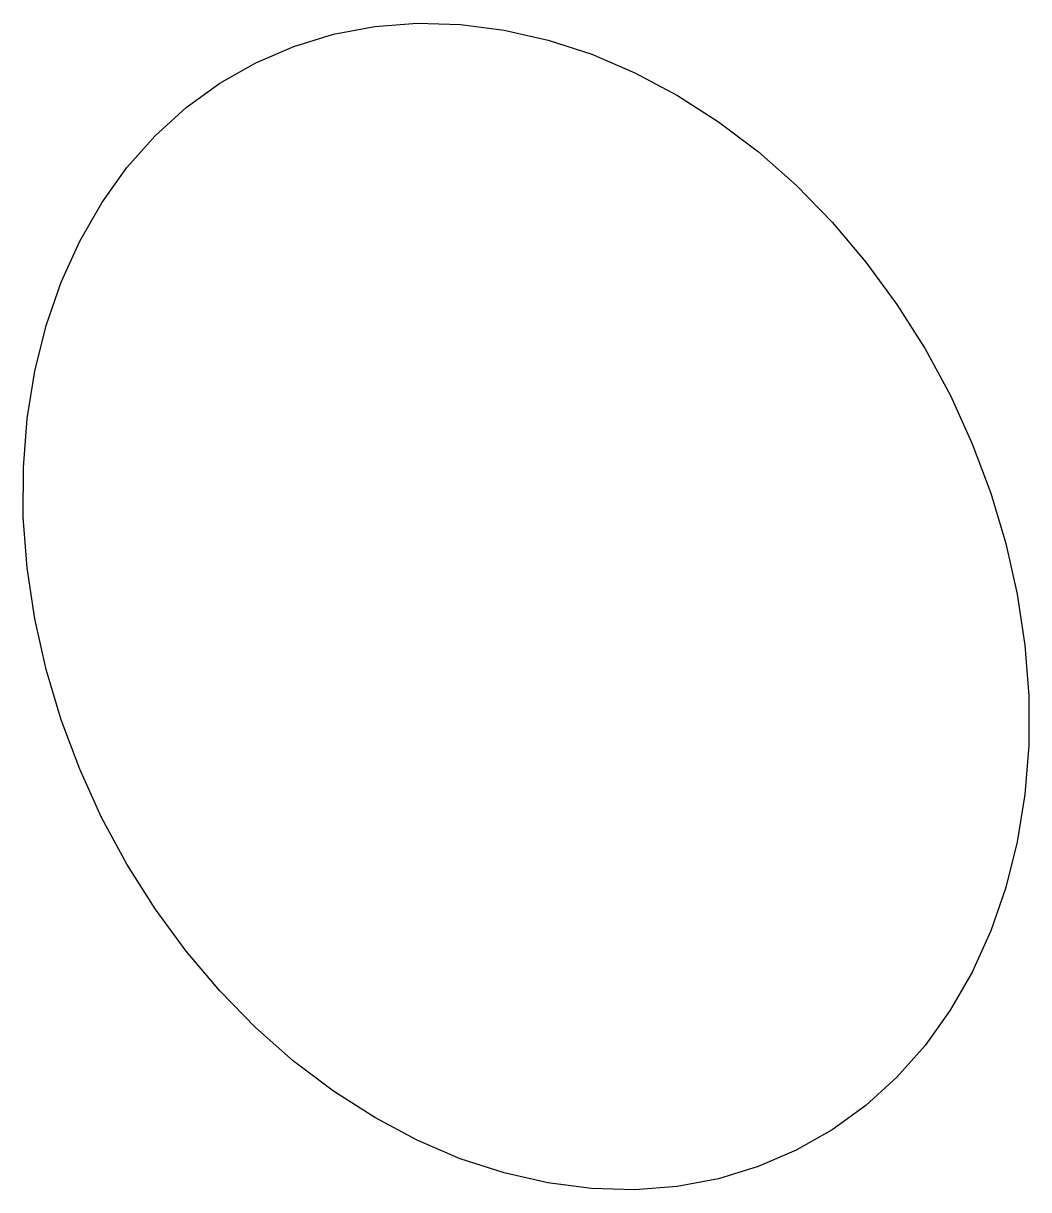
# Model space of a CAD drawing. Header units: metres. Extents: x -12209 to 21780, y -292849 to -276490.
# Drawn here: x -8646 to -8033, y -285936 to -285225 of the extents above; entities that cross this region are included whole.
import ezdxf

# ---------------------------------------------------------------- set-up
doc = ezdxf.new("R2010")
doc.units = ezdxf.units.M

msp = doc.modelspace()

# ---------------------------------------------------------------- linework, layer by layer
at = {"layer": 'LAYER'}
for p, q in [((-8456.43, -285232.07), (-8431.28, -285227.38)), ((-8456.43, -285232.07), (-8431.28, -285227.38)), ((-8431.28, -285227.38), (-8405.43, -285225.37)), ((-8431.28, -285227.38), (-8405.43, -285225.37)), ((-8405.43, -285225.37), (-8379.08, -285226.08)), ((-8405.43, -285225.37), (-8379.08, -285226.08)), ((-8379.08, -285226.08), (-8352.42, -285229.48)), ((-8379.08, -285226.08), (-8352.42, -285229.48)), ((-8480.69, -285239.42), (-8456.43, -285232.07)), ((-8480.69, -285239.42), (-8456.43, -285232.07)), ((-8352.42, -285229.48), (-8325.65, -285235.56)), ((-8352.42, -285229.48), (-8325.65, -285235.56)), ((-8325.65, -285235.56), (-8298.99, -285244.27)), ((-8325.65, -285235.56), (-8298.99, -285244.27)), ((-8503.86, -285249.36), (-8480.69, -285239.42)), ((-8503.86, -285249.36), (-8480.69, -285239.42)), ((-8525.79, -285261.83), (-8503.86, -285249.36)), ((-8525.79, -285261.83), (-8503.86, -285249.36)), ((-8503.86, -285249.36), (-8503.86, -285249.36)), ((-8503.86, -285249.36), (-8503.86, -285249.36)), ((-8298.99, -285244.27), (-8272.64, -285255.54)), ((-8298.99, -285244.27), (-8272.64, -285255.54)), ((-8272.64, -285255.54), (-8246.79, -285269.28)), ((-8272.64, -285255.54), (-8246.79, -285269.28)), ((-8546.29, -285276.73), (-8525.79, -285261.83)), ((-8546.29, -285276.73), (-8525.79, -285261.83)), ((-8246.79, -285269.28), (-8221.64, -285285.4)), ((-8246.79, -285269.28), (-8221.64, -285285.4)), ((-8565.21, -285293.95), (-8546.29, -285276.73)), ((-8565.21, -285293.95), (-8546.29, -285276.73)), ((-8221.64, -285285.4), (-8197.39, -285303.77)), ((-8221.64, -285285.4), (-8197.39, -285303.77)), ((-8582.42, -285313.34), (-8565.21, -285293.95)), ((-8582.42, -285313.34), (-8565.21, -285293.95)), ((-8197.39, -285303.77), (-8174.22, -285324.24)), ((-8197.39, -285303.77), (-8174.22, -285324.24)), ((-8597.77, -285334.78), (-8582.42, -285313.34)), ((-8597.77, -285334.78), (-8582.42, -285313.34)), ((-8174.22, -285324.24), (-8152.3, -285346.67)), ((-8174.22, -285324.24), (-8152.3, -285346.67)), ((-8611.15, -285358.09), (-8597.77, -285334.78)), ((-8611.15, -285358.09), (-8597.77, -285334.78)), ((-8152.3, -285346.67), (-8131.8, -285370.89)), ((-8152.3, -285346.67), (-8131.8, -285370.89)), ((-8622.47, -285383.09), (-8611.15, -285358.09)), ((-8622.47, -285383.09), (-8611.15, -285358.09)), ((-8131.8, -285370.89), (-8112.87, -285396.7)), ((-8131.8, -285370.89), (-8112.87, -285396.7)), ((-8631.62, -285409.6), (-8622.47, -285383.09)), ((-8631.62, -285409.6), (-8622.47, -285383.09)), ((-8112.87, -285396.7), (-8095.67, -285423.91)), ((-8112.87, -285396.7), (-8095.67, -285423.91)), ((-8638.55, -285437.41), (-8631.62, -285409.6)), ((-8638.55, -285437.41), (-8631.62, -285409.6)), ((-8095.67, -285423.91), (-8080.33, -285452.32)), ((-8095.67, -285423.91), (-8080.33, -285452.32)), ((-8643.2, -285466.32), (-8638.55, -285437.41)), ((-8643.2, -285466.32), (-8638.55, -285437.41)), ((-8080.33, -285452.32), (-8066.95, -285481.7)), ((-8080.33, -285452.32), (-8066.95, -285481.7)), ((-8645.53, -285496.09), (-8643.2, -285466.32)), ((-8645.53, -285496.09), (-8643.2, -285466.32)), ((-8066.95, -285481.7), (-8055.64, -285511.85)), ((-8066.95, -285481.7), (-8055.64, -285511.85)), ((-8645.54, -285526.52), (-8645.53, -285496.09)), ((-8645.54, -285526.52), (-8645.53, -285496.09)), ((-8055.64, -285511.85), (-8046.49, -285542.51)), ((-8055.64, -285511.85), (-8046.49, -285542.51)), ((-8643.21, -285557.35), (-8645.54, -285526.52)), ((-8643.21, -285557.35), (-8645.54, -285526.52)), ((-8046.49, -285542.51), (-8039.56, -285573.47)), ((-8046.49, -285542.51), (-8039.56, -285573.47)), ((-8638.56, -285588.37), (-8643.21, -285557.35)), ((-8638.56, -285588.37), (-8643.21, -285557.35)), ((-8039.56, -285573.47), (-8034.92, -285604.49)), ((-8039.56, -285573.47), (-8034.92, -285604.49)), ((-8631.64, -285619.33), (-8638.56, -285588.37)), ((-8631.64, -285619.33), (-8638.56, -285588.37)), ((-8034.92, -285604.49), (-8032.59, -285635.33)), ((-8034.92, -285604.49), (-8032.59, -285635.33)), ((-8622.49, -285650), (-8631.64, -285619.33)), ((-8622.49, -285650), (-8631.64, -285619.33)), ((-8032.59, -285635.33), (-8032.59, -285665.75)), ((-8032.59, -285635.33), (-8032.59, -285665.75)), ((-8611.18, -285680.14), (-8622.49, -285650)), ((-8611.18, -285680.14), (-8622.49, -285650)), ((-8032.59, -285665.75), (-8034.93, -285695.53)), ((-8032.59, -285665.75), (-8034.93, -285695.53)), ((-8597.8, -285709.53), (-8611.18, -285680.14)), ((-8597.8, -285709.53), (-8611.18, -285680.14)), ((-8034.93, -285695.53), (-8039.58, -285724.43)), ((-8034.93, -285695.53), (-8039.58, -285724.43)), ((-8582.45, -285737.94), (-8597.8, -285709.53)), ((-8582.45, -285737.94), (-8597.8, -285709.53)), ((-8039.58, -285724.43), (-8046.51, -285752.25)), ((-8039.58, -285724.43), (-8046.51, -285752.25)), ((-8565.25, -285765.15), (-8582.45, -285737.94)), ((-8565.25, -285765.15), (-8582.45, -285737.94)), ((-8046.51, -285752.25), (-8055.66, -285778.76)), ((-8046.51, -285752.25), (-8055.66, -285778.76)), ((-8546.33, -285790.96), (-8565.25, -285765.15)), ((-8546.33, -285790.96), (-8565.25, -285765.15)), ((-8055.66, -285778.76), (-8066.97, -285803.76)), ((-8055.66, -285778.76), (-8066.97, -285803.76)), ((-8525.83, -285815.17), (-8546.33, -285790.96)), ((-8525.83, -285815.17), (-8546.33, -285790.96)), ((-8066.97, -285803.76), (-8080.36, -285827.07)), ((-8066.97, -285803.76), (-8080.36, -285827.07)), ((-8503.91, -285837.6), (-8525.83, -285815.17)), ((-8503.91, -285837.6), (-8525.83, -285815.17)), ((-8080.36, -285827.07), (-8095.71, -285848.5)), ((-8080.36, -285827.07), (-8095.71, -285848.5)), ((-8480.74, -285858.08), (-8503.91, -285837.6)), ((-8480.74, -285858.08), (-8503.91, -285837.6)), ((-8095.71, -285848.5), (-8112.91, -285867.9)), ((-8095.71, -285848.5), (-8112.91, -285867.9)), ((-8456.48, -285876.44), (-8480.74, -285858.08)), ((-8456.48, -285876.44), (-8480.74, -285858.08)), ((-8112.91, -285867.9), (-8131.84, -285885.11)), ((-8112.91, -285867.9), (-8131.84, -285885.11)), ((-8431.33, -285892.56), (-8456.48, -285876.44)), ((-8431.33, -285892.56), (-8456.48, -285876.44)), ((-8131.84, -285885.11), (-8152.34, -285900.01)), ((-8131.84, -285885.11), (-8152.34, -285900.01)), ((-8405.49, -285906.31), (-8431.33, -285892.56)), ((-8405.49, -285906.31), (-8431.33, -285892.56)), ((-8152.34, -285900.01), (-8174.26, -285912.48)), ((-8152.34, -285900.01), (-8174.26, -285912.48)), ((-8379.13, -285917.58), (-8405.49, -285906.31)), ((-8379.13, -285917.58), (-8405.49, -285906.31)), ((-8352.47, -285926.28), (-8379.13, -285917.58)), ((-8352.47, -285926.28), (-8379.13, -285917.58)), ((-8174.26, -285912.48), (-8197.44, -285922.43)), ((-8174.26, -285912.48), (-8197.44, -285922.43)), ((-8197.44, -285922.43), (-8221.69, -285929.78)), ((-8197.44, -285922.43), (-8221.69, -285929.78)), ((-8325.71, -285932.36), (-8352.47, -285926.28)), ((-8325.71, -285932.36), (-8352.47, -285926.28)), ((-8299.05, -285935.77), (-8325.71, -285932.36)), ((-8299.05, -285935.77), (-8325.71, -285932.36)), ((-8221.69, -285929.78), (-8246.84, -285934.47)), ((-8221.69, -285929.78), (-8246.84, -285934.47)), ((-8272.69, -285936.47), (-8299.05, -285935.77)), ((-8272.69, -285936.47), (-8299.05, -285935.77)), ((-8246.84, -285934.47), (-8272.69, -285936.47)), ((-8246.84, -285934.47), (-8272.69, -285936.47))]:
    msp.add_line(p, q, dxfattribs=at)

doc.saveas('drawing.dxf')
